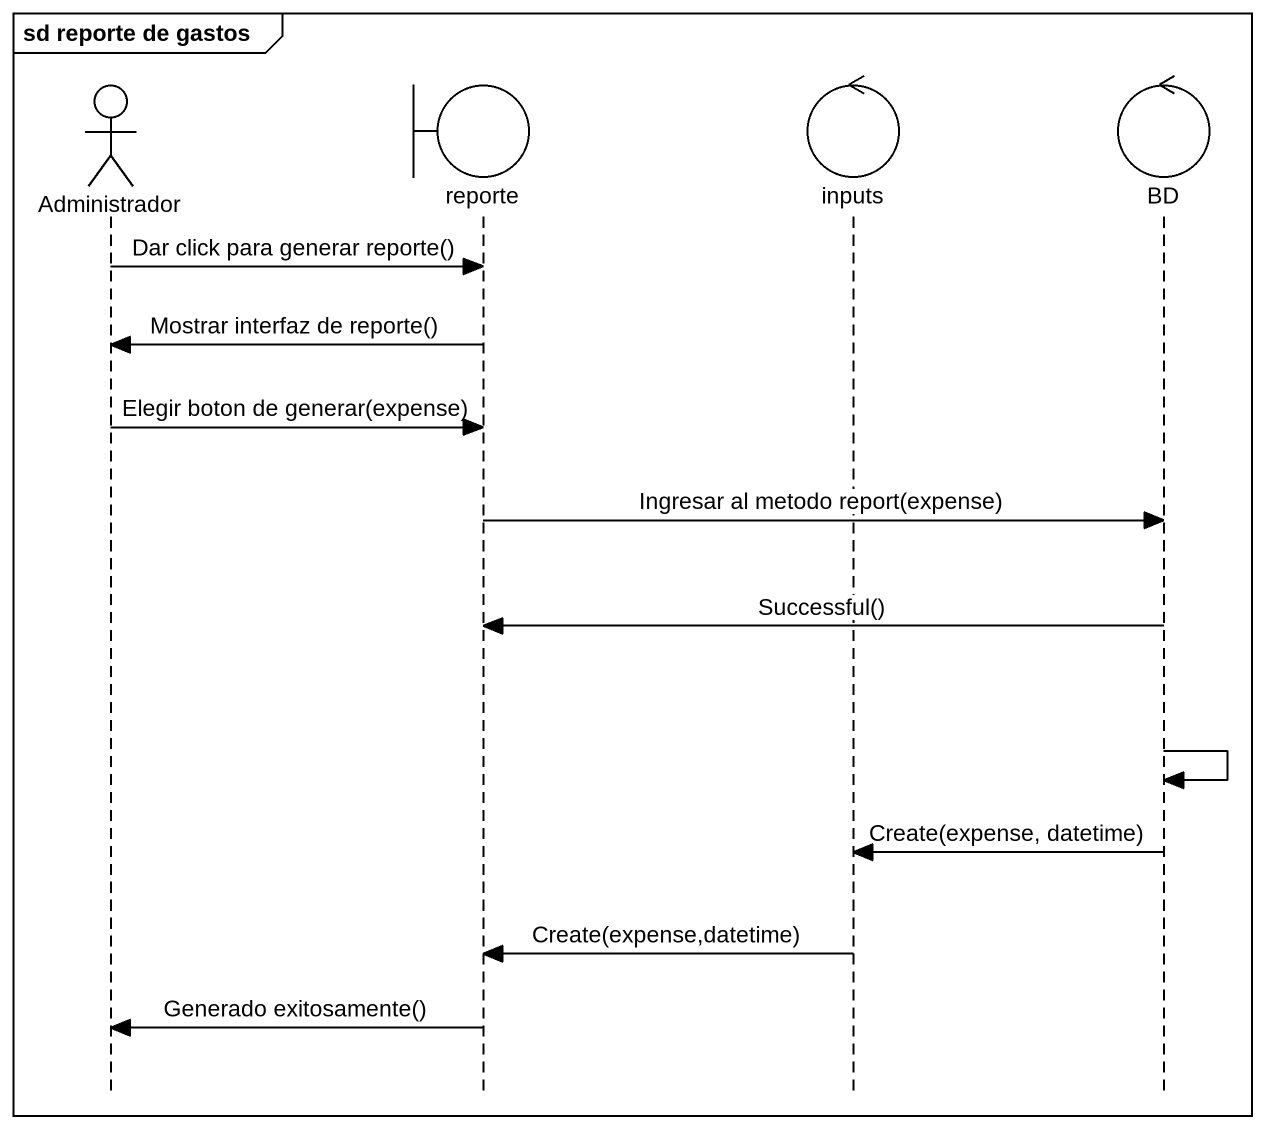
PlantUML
@startuml
mainframe sd reporte de gastos
hide footbox
actor Administrador
boundary reporte
control inputs
control BD

Administrador -> reporte : Dar click para generar reporte()
reporte -> Administrador : Mostrar interfaz de reporte()
Administrador -> reporte : Elegir boton de generar(expense)
reporte -> BD : Ingresar al metodo report(expense)
BD -> reporte : Successful()
BD -> BD
BD -> inputs : Create(expense, datetime)
inputs -> reporte : Create(expense,datetime)
reporte -> Administrador : Generado exitosamente()
@enduml
